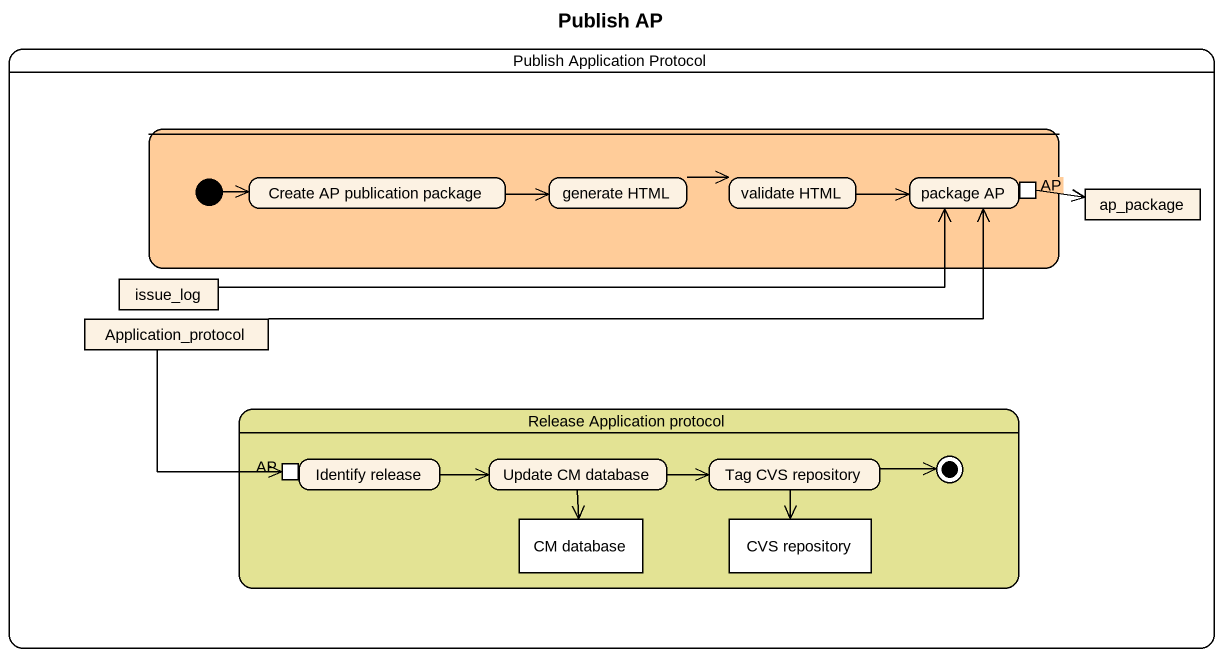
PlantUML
@startuml
title Publish AP
hide empty description
state "Publish Application Protocol" as Publish_Application_Protocol {
  state " " as state1 #FFCC99 {
    state "Create AP publication package" as Create_AP_publication
    state "generate HTML" as generate_HTML
    state "validate HTML" as validate_HTML
    state "package AP" as package_AP {
      state AP <<outputPin>>
    }
    [*] -right-> Create_AP_publication
  }
  state ap_package <<object>>
  state issue_log <<object>>
  state Application_protocol <<object>>
  state "Release Application protocol" as Release_Application_protocol #E3E394 {
    state "Identify release" as Identify_release {
      state "AP" as AP_2 <<inputPin>> #FFFFFF
    }
    state "Update CM database" as Update_CM_database
    state "Tag CVS repository" as Tag_CVS_repository
    state "CM database" as CM_database <<object>> #FFFFFF
    state "CVS repository" as CVS_repository <<object>> #FFFFFF
    Tag_CVS_repository -right-> [*]
  }
}
Create_AP_publication -right-> generate_HTML
generate_HTML -right-> validate_HTML
validate_HTML -right-> package_AP
AP -right-> ap_package
issue_log -right-> package_AP
Application_protocol -right-> package_AP
Application_protocol --> AP_2
Identify_release -right-> Update_CM_database
Update_CM_database -right-> Tag_CVS_repository
Update_CM_database --> CM_database
Tag_CVS_repository --> CVS_repository
@enduml
